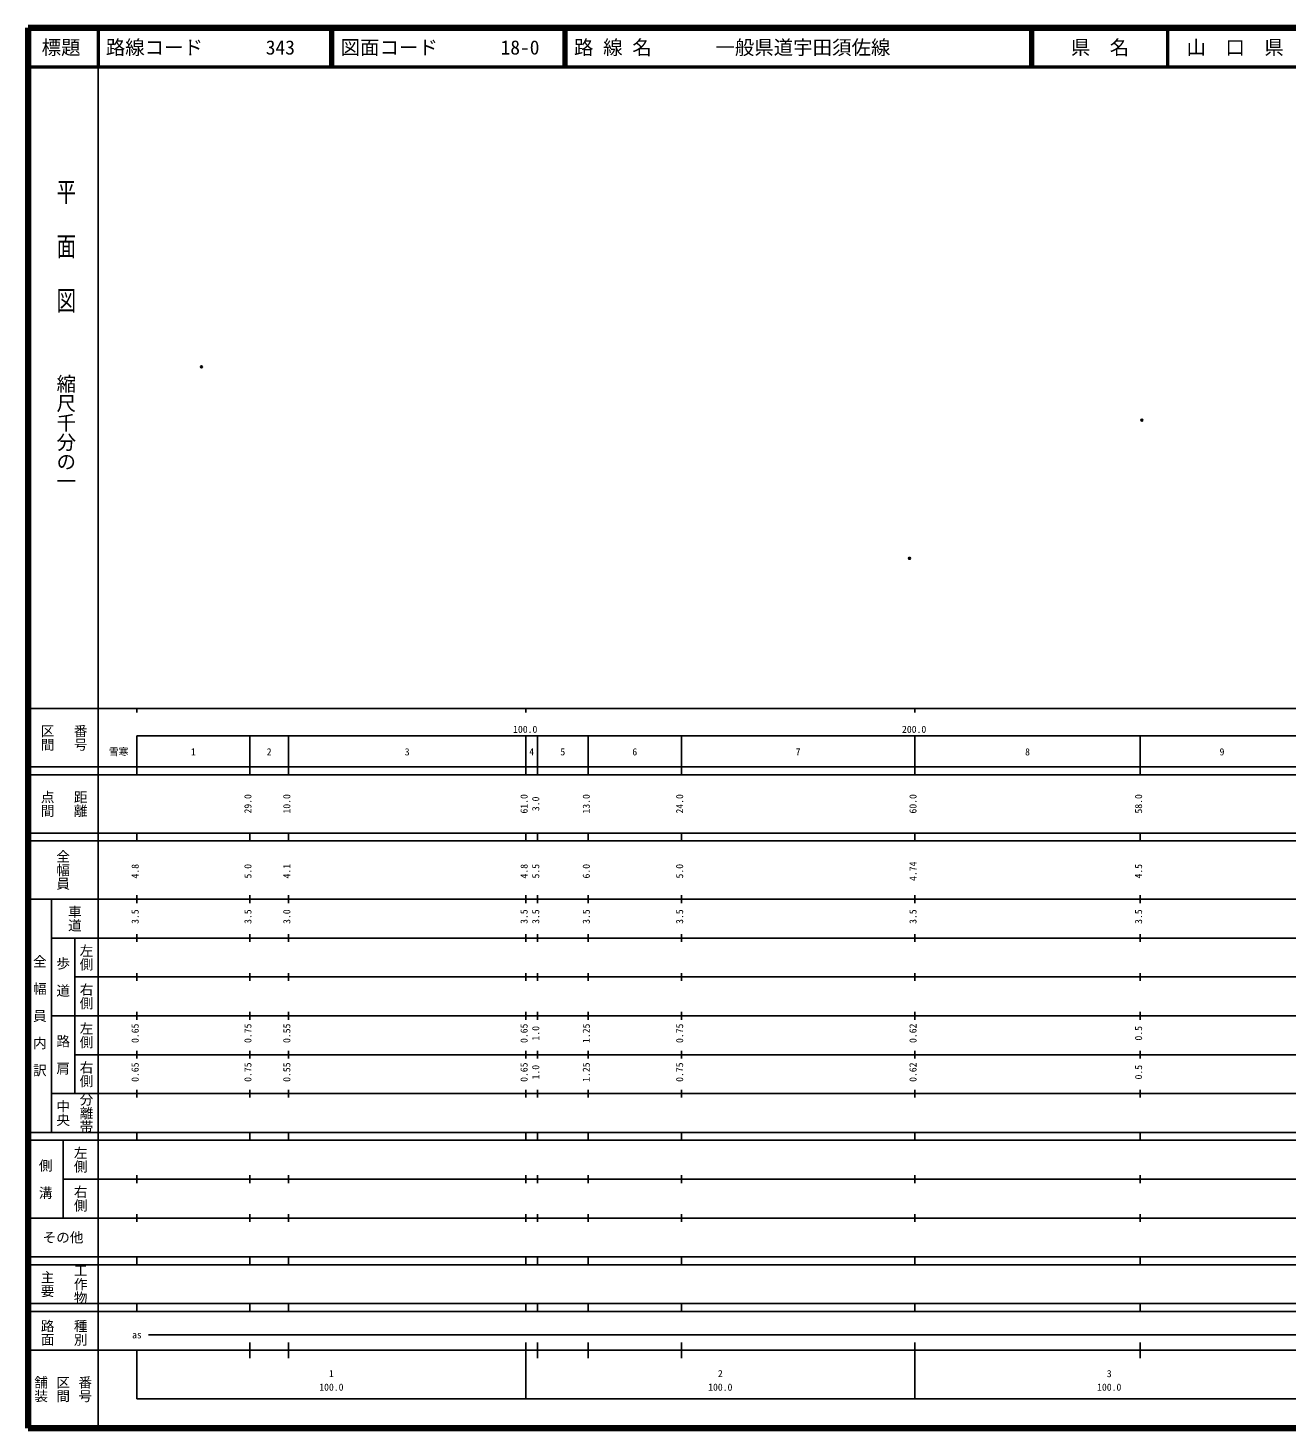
# Model space of a CAD drawing. Units: millimetres on the paper. Extents: x 40 to 680, y 20 to 380.
# Drawn here: x 40 to 363.7, y 20 to 380 of the extents above; entities that cross this region are included whole.
import ezdxf
from ezdxf.enums import TextEntityAlignment as Align

# ---------------------------------------------------------------- set-up
doc = ezdxf.new("R2010")
doc.units = ezdxf.units.MM
doc.header["$PDMODE"] = 32
doc.header["$PDSIZE"] = 0.5
doc.layers.add('M-OTRS', color=6, linetype='Continuous')
doc.layers.add('M-TTL-TXT', color=7, linetype='Continuous')
for name, color, linetype, lineweight in [('M-TTL', 2, 'Continuous', 140), ('M-TTL-BAND', 7, 'Continuous', 25), ('M-TTL-LINE', 7, 'Continuous', 50)]:
    doc.layers.add(name, color=color, linetype=linetype, lineweight=lineweight)
doc.styles.add('@ＭＳ ゴシック', font='')
doc.styles.add('ＭＳ ゴシック', font='')
doc.styles.get('@ＭＳ ゴシック').set_extended_font_data('@MS Gothic')
doc.styles.get('ＭＳ ゴシック').set_extended_font_data('MS Gothic')

msp = doc.modelspace()

# ---------------------------------------------------------------- linework, layer by layer
at = {"layer": 'M-OTRS'}
for p in [(84.589, 292.846), (326.393, 279.19), (266.653, 243.63)]:
    msp.add_point(p, dxfattribs=at)
at = {"layer": 'M-TTL'}
for p, q in [((40, 380), (40, 20)), ((680, 380), (40, 380)), ((40, 20), (680, 20))]:
    msp.add_line(p, q, dxfattribs=at)
at = {"layer": 'M-TTL-BAND'}
for p, q in [((58, 370), (58, 20)), ((40, 205), (579, 205)), ((68, 205), (68, 204)), ((168, 205), (168, 204)), ((268, 205), (268, 204)), ((68, 198), (579, 198)), ((68, 198), (68, 188)), ((97, 188), (97, 198)), ((107, 188), (107, 198)), ((168, 188), (168, 198)), ((171, 188), (171, 198)), ((184, 188), (184, 198)), ((208, 188), (208, 198)), ((268, 188), (268, 198)), ((326, 188), (326, 198)), ((40, 190), (579, 190)), ((40, 188), (579, 188)), ((40, 173), (579, 173)), ((68, 171), (68, 173)), ((97, 171), (97, 173)), ((107, 171), (107, 173)), ((168, 171), (168, 173)), ((171, 171), (171, 173)), ((184, 171), (184, 173)), ((208, 171), (208, 173)), ((268, 171), (268, 173)), ((326, 171), (326, 173)), ((40, 171), (579, 171)), ((40, 156), (579, 156)), ((46, 96), (46, 156)), ((68, 155), (68, 157)), ((97, 155), (97, 157)), ((107, 155), (107, 157)), ((168, 155), (168, 157)), ((171, 155), (171, 157)), ((184, 155), (184, 157)), ((208, 155), (208, 157)), ((268, 155), (268, 157)), ((326, 155), (326, 157)), ((46, 146), (579, 146)), ((52, 146), (52, 106)), ((68, 145), (68, 147)), ((97, 145), (97, 147)), ((107, 145), (107, 147)), ((168, 145), (168, 147)), ((171, 145), (171, 147)), ((184, 145), (184, 147)), ((208, 145), (208, 147)), ((268, 145), (268, 147)), ((326, 145), (326, 147)), ((68, 135), (68, 137)), ((97, 135), (97, 137)), ((107, 135), (107, 137)), ((168, 135), (168, 137)), ((171, 135), (171, 137)), ((184, 135), (184, 137)), ((208, 135), (208, 137)), ((268, 135), (268, 137)), ((326, 135), (326, 137)), ((52, 136), (579, 136)), ((46, 126), (579, 126)), ((68, 125), (68, 127)), ((97, 125), (97, 127)), ((107, 125), (107, 127)), ((168, 125), (168, 127)), ((171, 125), (171, 127)), ((184, 125), (184, 127)), ((208, 125), (208, 127)), ((268, 125), (268, 127)), ((326, 125), (326, 127)), ((52, 116), (579, 116)), ((68, 115), (68, 117)), ((97, 115), (97, 117)), ((107, 115), (107, 117)), ((168, 115), (168, 117)), ((171, 115), (171, 117)), ((184, 115), (184, 117)), ((208, 115), (208, 117)), ((268, 115), (268, 117)), ((326, 115), (326, 117)), ((46, 106), (579, 106)), ((68, 105), (68, 107)), ((97, 105), (97, 107)), ((107, 105), (107, 107)), ((168, 105), (168, 107)), ((171, 105), (171, 107)), ((184, 105), (184, 107)), ((208, 105), (208, 107)), ((268, 105), (268, 107)), ((326, 105), (326, 107)), ((40, 96), (579, 96)), ((40, 94), (579, 94)), ((49, 94), (49, 74)), ((68, 94), (68, 96)), ((97, 94), (97, 96)), ((107, 94), (107, 96)), ((168, 94), (168, 96)), ((171, 94), (171, 96)), ((184, 94), (184, 96)), ((208, 94), (208, 96)), ((268, 94), (268, 96)), ((326, 94), (326, 96)), ((49, 84), (579, 84)), ((68, 83), (68, 85)), ((97, 83), (97, 85)), ((107, 83), (107, 85)), ((168, 83), (168, 85)), ((171, 83), (171, 85)), ((184, 83), (184, 85)), ((208, 83), (208, 85)), ((268, 83), (268, 85)), ((326, 83), (326, 85)), ((40, 74), (579, 74)), ((68, 73), (68, 75)), ((97, 73), (97, 75)), ((107, 73), (107, 75)), ((168, 73), (168, 75)), ((171, 73), (171, 75)), ((184, 73), (184, 75)), ((208, 73), (208, 75)), ((268, 73), (268, 75)), ((326, 73), (326, 75)), ((40, 64), (579, 64)), ((40, 62), (579, 62)), ((68, 62), (68, 64)), ((97, 62), (97, 64)), ((107, 62), (107, 64)), ((168, 62), (168, 64)), ((171, 62), (171, 64)), ((184, 62), (184, 64)), ((208, 62), (208, 64)), ((268, 62), (268, 64)), ((326, 62), (326, 64)), ((40, 52), (579, 52)), ((68, 50), (68, 52)), ((97, 50), (97, 52)), ((107, 50), (107, 52)), ((168, 50), (168, 52)), ((171, 50), (171, 52)), ((184, 50), (184, 52)), ((208, 50), (208, 52)), ((268, 50), (268, 52)), ((326, 50), (326, 52)), ((40, 50), (579, 50)), ((71, 44), (565, 44)), ((40, 40), (579, 40)), ((68, 40), (68, 27.5)), ((97, 38), (97, 42)), ((107, 38), (107, 42)), ((168, 27.5), (168, 42)), ((171, 38), (171, 42)), ((184, 38), (184, 42)), ((208, 38), (208, 42)), ((268, 27.5), (268, 42)), ((326, 38), (326, 42)), ((68, 27.5), (579, 27.5))]:
    msp.add_line(p, q, dxfattribs=at)
at = {"layer": 'M-TTL-LINE'}
for p, q in [((58, 380), (58, 370)), ((117.75, 380), (117.75, 370)), ((118.25, 380), (118.25, 370)), ((177.75, 380), (177.75, 370)), ((178.25, 380), (178.25, 370)), ((297.75, 380), (297.75, 370)), ((298.25, 380), (298.25, 370)), ((333, 380), (333, 370)), ((40, 370), (680, 370))]:
    msp.add_line(p, q, dxfattribs=at)

# ---------------------------------------------------------------- texts
at = {"layer": 'M-TTL-BAND', "style": '@ＭＳ ゴシック', "width": 1.4}
msp.add_text('平  面  図', height=3.666, rotation=270, dxfattribs=at).set_placement((49.777, 306.475), align=Align.MIDDLE_RIGHT)
at = {"layer": 'M-TTL-BAND', "style": '@ＭＳ ゴシック'}
msp.add_text('縮尺千分の一', height=3.666, rotation=270, dxfattribs=at).set_placement((49.777, 261.03), align=Align.MIDDLE_RIGHT)
for s, p in [('区間', (45, 197.5)), ('番号', (53.5, 197.5)), ('点間', (45, 180.5)), ('距離', (53.5, 180.5)), ('全幅員', (49, 163.5)), ('車道', (52, 151)), ('左側', (55, 141)), ('全\u3000幅\u3000員\u3000内\u3000訳', (43, 126)), ('歩\u3000道', (49, 136)), ('右側', (55, 131)), ('左側', (55, 121)), ('路\u3000肩', (49, 116)), ('右側', (55, 111)), ('分離帯', (55, 101)), ('中央', (49, 101)), ('左側', (53.5, 89)), ('側\u3000溝', (44.5, 84)), ('右側', (53.5, 79)), ('工作物', (53.5, 57)), ('主要', (45, 57)), ('路面', (45, 44.5)), ('種別', (53.5, 44.5)), ('舗装', (43.333, 30)), ('区間', (49, 30)), ('番号', (54.667, 30))]:
    msp.add_text(s, height=2.566, rotation=270, dxfattribs=at).set_placement(p, align=Align.MIDDLE_CENTER)
at = {"layer": 'M-TTL-BAND', "style": 'ＭＳ ゴシック'}
for s, p in [('100.0', (167.844, 198.195)), ('200.0', (267.844, 198.195)), ('雪寒', (63.32, 192.405)), ('1', (82.5, 192.405)), ('2', (102, 192.405)), ('3', (137.5, 192.405)), ('4', (169.5, 192.405)), ('5', (177.5, 192.405)), ('6', (196, 192.405)), ('7', (238, 192.405)), ('8', (297, 192.405)), ('9', (347, 192.405)), ('as', (68, 42.5)), ('1', (118, 32.523)), ('2', (218, 32.523)), ('3', (318, 32.523)), ('100.0', (118, 29.033)), ('100.0', (218, 29.033)), ('100.0', (318, 29.033))]:
    msp.add_text(s, height=1.833, dxfattribs=at).set_placement(p, align=Align.BOTTOM_CENTER)
for s, p in [('29.0', (98, 180.5)), ('10.0', (108, 180.5)), ('61.0', (169, 180.5)), ('3.0', (172, 180.5)), ('13.0', (185, 180.5)), ('24.0', (209, 180.5)), ('60.0', (269, 180.5)), ('58.0', (327, 180.5)), ('4.8', (69, 163.174)), ('5.0', (98, 163.174)), ('4.1', (108, 163.174)), ('4.8', (169, 163.174)), ('5.5', (172, 163.174)), ('6.0', (185, 163.174)), ('5.0', (209, 163.174)), ('4.74', (269, 163.174)), ('4.5', (327, 163.174)), ('3.5', (69, 151.5)), ('3.5', (98, 151.5)), ('3.0', (108, 151.5)), ('3.5', (169, 151.5)), ('3.5', (172, 151.5)), ('3.5', (185, 151.5)), ('3.5', (209, 151.5)), ('3.5', (269, 151.5)), ('3.5', (327, 151.5)), ('0.65', (69, 121.5)), ('0.75', (98, 121.5)), ('0.55', (108, 121.5)), ('0.65', (169, 121.5)), ('1.0', (172, 121.5)), ('1.25', (185, 121.5)), ('0.75', (209, 121.5)), ('0.62', (269, 121.5)), ('0.5', (327, 121.5)), ('0.65', (69, 111.5)), ('0.75', (98, 111.5)), ('0.55', (108, 111.5)), ('0.65', (169, 111.5)), ('1.0', (172, 111.5)), ('1.25', (185, 111.5)), ('0.75', (209, 111.5)), ('0.62', (269, 111.5)), ('0.5', (327, 111.5))]:
    msp.add_text(s, height=1.833, rotation=90, dxfattribs=at).set_placement(p, align=Align.BOTTOM_CENTER)
msp.add_text('その他', height=2.566, dxfattribs=at).set_placement((49, 69), align=Align.MIDDLE_CENTER)
at = {"layer": 'M-TTL-TXT', "style": 'ＭＳ ゴシック'}
for s, p in [('標題', (48.5, 375)), ('県\u3000名', (315.625, 375)), ('山\u3000口\u3000県', (350.375, 375))]:
    msp.add_text(s, height=3.666, dxfattribs=at).set_placement(p, align=Align.MIDDLE_CENTER)
for s, p in [('路線コード', (60, 375)), ('343', (101.142, 375)), ('図面コード', (120.38, 375)), ('18-0', (161.521, 375)), ('路 線 名', (180.38, 375)), ('一般県道宇田須佐線', (216.734, 375))]:
    msp.add_text(s, height=3.666, dxfattribs=at).set_placement(p, align=Align.MIDDLE_LEFT)

doc.saveas('drawing.dxf')
